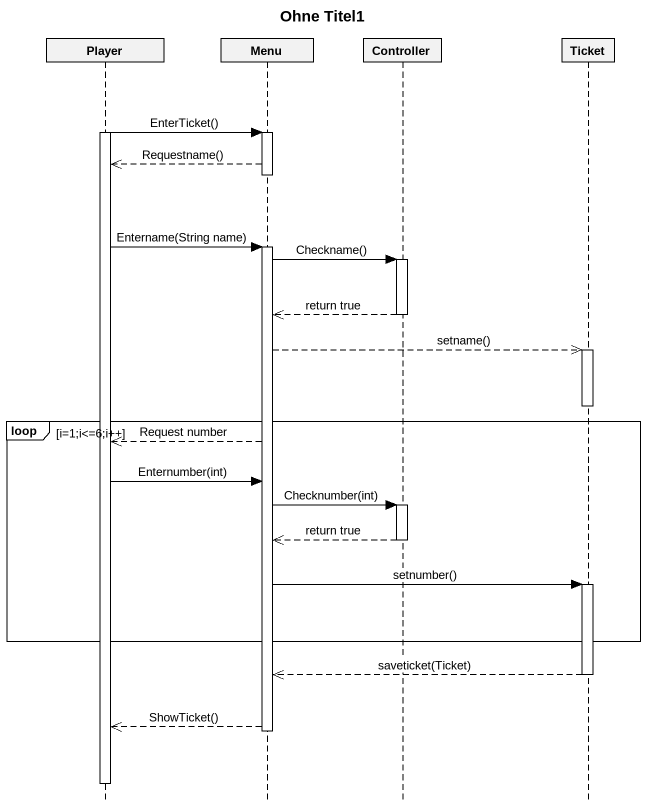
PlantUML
@startuml
title Ohne Titel1
hide footbox
participant Player
participant Menu
participant Controller
participant Ticket

activate Player
Player -> Menu : EnterTicket()
activate Menu
Menu -->> Player : Requestname()
deactivate Menu
Player -> Menu : Entername(String name)
activate Menu
Menu -> Controller : Checkname()
activate Controller
Controller -->> Menu : return true
deactivate Controller
Menu -->> Ticket : setname()
activate Ticket
deactivate Ticket
loop i=1;i<=6;i++
  Menu -->> Player : Request number
  Player -> Menu : Enternumber(int)
  Menu -> Controller : Checknumber(int)
  activate Controller
  Controller -->> Menu : return true
  deactivate Controller
  Menu -> Ticket : setnumber()
  activate Ticket
end
Ticket -->> Menu : saveticket(Ticket)
deactivate Ticket
Menu -->> Player : ShowTicket()
deactivate Menu
deactivate Player
@enduml
